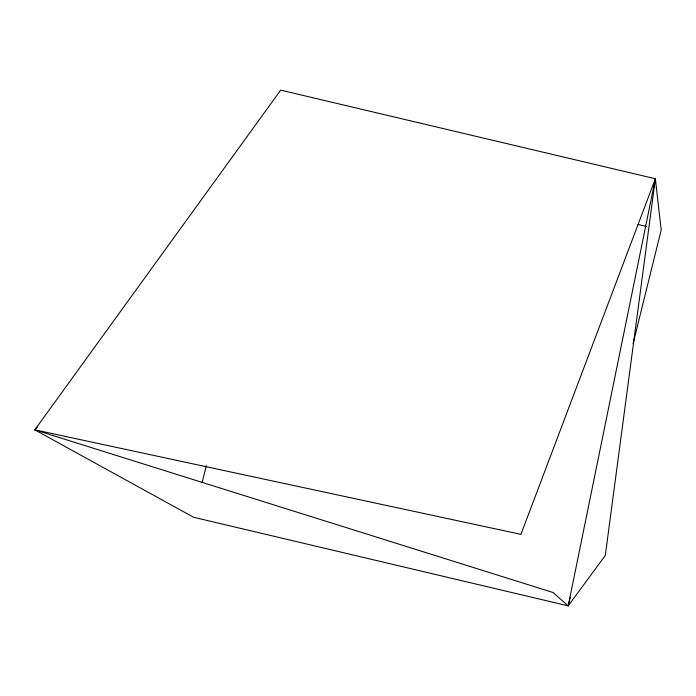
<?xml version="1.0" encoding="UTF-8"?>
<svg xmlns="http://www.w3.org/2000/svg" width="696" height="696" viewBox="0 0 696 696"><rect width="100%" height="100%" fill="white"/><g stroke="black" fill="none" stroke-linecap="round" stroke-linejoin="round"><path stroke-width="1.04" d="M37.654 426.578L34.8 429.85L520.939 534.363L655.362 178.75L605.303 555.443L568.206 605.868L193.54 517.25L34.8 429.85L280.697 90.132L655.362 178.75L661.2 229.985L633.064 343.702M34.8 429.85L552.998 592.505L568.206 605.868L655.362 178.75M202.136 482.511L206.303 465.659M568.206 605.868L570.285 597.446M637.98 224.495L646.427 226.487"/></g></svg>
